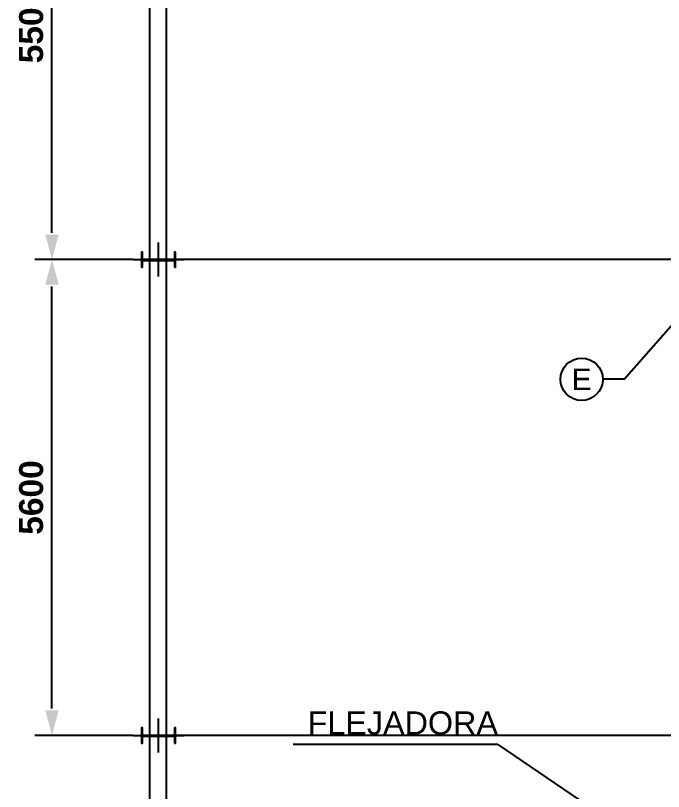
# Model space of a CAD drawing. Extents: x -115306 to 97263, y 46189 to 262006.
# Drawn here: x -37268 to -29638, y 109432 to 118566 of the extents above; entities that cross this region are included whole.
import ezdxf

# ---------------------------------------------------------------- set-up
doc = ezdxf.new("R2010")
doc.units = 0
doc.header["$LTSCALE"] = 508
doc.header["$PDMODE"] = 1
doc.header["$PDSIZE"] = -2
doc.layers.get('0').update_dxf_attribs({"linetype": 'CONTINUOUS'})
doc.layers.get('DEFPOINTS').update_dxf_attribs({"linetype": 'CONTINUOUS'})
doc.layers.add('CERCHAS', color=211, linetype='CONTINUOUS')
doc.layers.add('INSTALACION_NUEVA', color=7, linetype='CONTINUOUS')
doc.styles.add('ARIAL', font='arial.ttf')
doc.styles.add('ARIAL-B', font='arialbd.ttf')
doc.dimstyles.new('ISO', dxfattribs={"dimtxt": 282.222222, "dimasz": 317.5, "dimexe": 200, "dimexo": 0, "dimgap": 1, "dimtad": 1, "dimdec": 1, "dimzin": 15, "dimdsep": 46, "dimtxsty": 'ARIAL-B', "dimblk": 'VW_FILLEDARROW', "dimcen": 0, "dimadec": 0, "dimazin": 0, "dimtfac": 1, "dimtdec": 1, "dimtix": 1, "dimtmove": 0, "dimatfit": 0, "dimldrblk": 'VW_FILLEDARROW', "dimfxl": 1, "dimtolj": 1, "dimtzin": 15, "dimarcsym": 0})

# ---------------------------------------------------------------- blocks, each defined once
blk = doc.blocks.new('VW_FILLEDARROW')
at = {"color": 0}
blk.add_solid([(0, 0), (-0.93, -0.249), (-0.93, 0.249)], dxfattribs=at)
blk = doc.blocks.new('*D3635')
at = {"layer": 'DEFPOINTS', "color": 0, "linetype": 'Continuous'}
for p in [(-36838.3, 121192.4), (-35884.3, 121192.4), (-35884.3, 115692.4)]:
    blk.add_point(p, dxfattribs=at)
at = {"layer": 'INSTALACION_NUEVA', "color": 0, "linetype": 'Continuous', "lineweight": -2}
for p, q in [((-35884.3, 121192.4), (-37038.3, 121192.4)), ((-36838.3, 116009.9), (-36838.3, 120874.9)), ((-35884.3, 115692.4), (-37038.3, 115692.4))]:
    blk.add_line(p, q, dxfattribs=at)
at = {"layer": 'INSTALACION_NUEVA', "color": 0, "linetype": 'Continuous', "lineweight": -2, "xscale": 317.5, "yscale": 317.5, "zscale": 317.5}
for p, rotation in [((-36838.3, 121192.4), 90), ((-36838.3, 115692.4), 270)]:
    blk.add_blockref('VW_FILLEDARROW', p, dxfattribs=dict(at, rotation=rotation))
at = {"layer": 'INSTALACION_NUEVA', "color": 0, "linetype": 'Continuous', "insert": (-37082.4, 118442.4), "char_height": 282.22, "attachment_point": 5, "rotation": 90, "style": 'ARIAL-B'}
blk.add_mtext('\\A1;5500', dxfattribs=at)
blk = doc.blocks.new('*D3636')
at = {"layer": 'DEFPOINTS', "color": 0, "linetype": 'Continuous'}
for p in [(-36838.3, 115692.4), (-35884.3, 115692.4), (-35884.3, 110092.4)]:
    blk.add_point(p, dxfattribs=at)
at = {"layer": 'INSTALACION_NUEVA', "color": 0, "linetype": 'Continuous', "lineweight": -2}
for p, q in [((-35884.3, 115692.4), (-37038.3, 115692.4)), ((-36838.3, 110409.9), (-36838.3, 115374.9)), ((-35884.3, 110092.4), (-37038.3, 110092.4))]:
    blk.add_line(p, q, dxfattribs=at)
at = {"layer": 'INSTALACION_NUEVA', "color": 0, "linetype": 'Continuous', "lineweight": -2, "xscale": 317.5, "yscale": 317.5, "zscale": 317.5}
for p, rotation in [((-36838.3, 115692.4), 90), ((-36838.3, 110092.4), 270)]:
    blk.add_blockref('VW_FILLEDARROW', p, dxfattribs=dict(at, rotation=rotation))
at = {"layer": 'INSTALACION_NUEVA', "color": 0, "linetype": 'Continuous', "insert": (-37082.4, 112892.4), "char_height": 282.22, "attachment_point": 5, "rotation": 90, "style": 'ARIAL-B'}
blk.add_mtext('\\A1;5600', dxfattribs=at)
blk = doc.blocks.new('*U3251')
at = {"layer": 'INSTALACION_NUEVA', "color": 4, "linetype": 'Continuous'}
for p, q in [((-24953.4, 21741.3), (-24953.4, 22141.3)), ((-25253.4, 21941.3), (-24653.4, 21941.3))]:
    blk.add_line(p, q, dxfattribs=at)
blk = doc.blocks.new('*U3252')
at = {"layer": 'INSTALACION_NUEVA', "color": 1, "linetype": 'Continuous'}
blk.add_lwpolyline([(-24766.2, 21851.3), (-24753.4, 21851.3), (-24753.4, 21932.1), (-24753.4, 21941.3), (-24753.4, 22031.3), (-24766.2, 22031.3), (-24766.2, 21960.2), (-24766.5, 21956.5), (-24767.4, 21953), (-24769, 21949.7), (-24771.1, 21946.8), (-24773.6, 21944.5), (-24776.5, 21942.7), (-24779.7, 21941.7), (-24783, 21941.3), (-24953.4, 21941.3), (-25123.8, 21941.3), (-25127, 21941.7), (-25130.2, 21942.7), (-25133.1, 21944.5), (-25135.6, 21946.8), (-25137.7, 21949.7), (-25139.3, 21953), (-25140.2, 21956.5), (-25140.6, 21960.2), (-25140.6, 22031.3), (-25153.4, 22031.3), (-25153.4, 21941.3), (-25153.4, 21932.1), (-25153.4, 21851.3), (-25140.6, 21851.3), (-25140.6, 21913.2), (-25140.2, 21916.9), (-25139.3, 21920.5), (-25137.7, 21923.7), (-25135.6, 21926.6), (-25133.1, 21928.9), (-25130.2, 21930.7), (-25127, 21931.8), (-25123.8, 21932.1), (-24953.4, 21932.1), (-24783, 21932.1), (-24779.7, 21931.8), (-24776.5, 21930.7), (-24773.6, 21928.9), (-24771.1, 21926.6), (-24769, 21923.7), (-24767.4, 21920.5), (-24766.5, 21916.9), (-24766.2, 21913.2), (-24766.2, 21851.3)], close=True, dxfattribs=at)
at = {"layer": 'INSTALACION_NUEVA', "color": 4}
blk.add_blockref('*U3251', (0, 0), dxfattribs=at)
blk = doc.blocks.new('*U3249')
at = {"layer": 'INSTALACION_NUEVA', "color": 4, "linetype": 'Continuous'}
for p, q in [((-24953.4, 27341.3), (-24953.4, 27741.3)), ((-25253.4, 27541.3), (-24653.4, 27541.3))]:
    blk.add_line(p, q, dxfattribs=at)
blk = doc.blocks.new('*U3250')
at = {"layer": 'INSTALACION_NUEVA', "color": 1, "linetype": 'Continuous'}
blk.add_lwpolyline([(-24766.2, 27451.3), (-24753.4, 27451.3), (-24753.4, 27532.1), (-24753.4, 27541.3), (-24753.4, 27631.3), (-24766.2, 27631.3), (-24766.2, 27560.2), (-24766.5, 27556.5), (-24767.4, 27553), (-24769, 27549.7), (-24771.1, 27546.8), (-24773.6, 27544.5), (-24776.5, 27542.7), (-24779.7, 27541.7), (-24783, 27541.3), (-24953.4, 27541.3), (-25123.8, 27541.3), (-25127, 27541.7), (-25130.2, 27542.7), (-25133.1, 27544.5), (-25135.6, 27546.8), (-25137.7, 27549.7), (-25139.3, 27553), (-25140.2, 27556.5), (-25140.6, 27560.2), (-25140.6, 27631.3), (-25153.4, 27631.3), (-25153.4, 27541.3), (-25153.4, 27532.1), (-25153.4, 27451.3), (-25140.6, 27451.3), (-25140.6, 27513.2), (-25140.2, 27516.9), (-25139.3, 27520.5), (-25137.7, 27523.7), (-25135.6, 27526.6), (-25133.1, 27528.9), (-25130.2, 27530.7), (-25127, 27531.8), (-25123.8, 27532.1), (-24953.4, 27532.1), (-24783, 27532.1), (-24779.7, 27531.8), (-24776.5, 27530.7), (-24773.6, 27528.9), (-24771.1, 27526.6), (-24769, 27523.7), (-24767.4, 27520.5), (-24766.5, 27516.9), (-24766.2, 27513.2), (-24766.2, 27451.3)], close=True, dxfattribs=at)
at = {"layer": 'INSTALACION_NUEVA', "color": 4}
blk.add_blockref('*U3249', (0, 0), dxfattribs=at)

msp = doc.modelspace()

# ---------------------------------------------------------------- linework, layer by layer
at = {"layer": 'CERCHAS', "linetype": 'Continuous'}
for p, q in [((-14584.3, 115692.43), (-35584.3, 115692.42)), ((-14584.3, 110092.43), (-35584.3, 110092.42))]:
    msp.add_line(p, q, dxfattribs=at)
at = {"layer": 'INSTALACION_NUEVA', "color": 1, "linetype": 'Continuous'}
for p, q in [((-35691.32, 121089.67), (-35691.32, 88651.64)), ((-35489.19, 88428.55), (-35489.19, 121089.67))]:
    msp.add_line(p, q, dxfattribs=at)
at = {"layer": 'INSTALACION_NUEVA', "color": 4, "linetype": 'Continuous'}
for p, q in [((-30101.97, 114284.06), (-28533.72, 116072.3)), ((-30101.97, 114284.06), (-30351.97, 114284.06)), ((-31588.05, 109983.31), (-33998.05, 109983.31)), ((-31588.05, 109983.31), (-29938.73, 108865.17))]:
    msp.add_line(p, q, dxfattribs=at)
msp.add_circle((-30601.97, 114284.06), 250, dxfattribs=at)

# ---------------------------------------------------------------- block references
at = {"layer": 'INSTALACION_NUEVA', "color": 4}
for name in ['*U3250', '*U3252']:
    msp.add_blockref(name, (-10630.95, 88151.12), dxfattribs=at)

# ---------------------------------------------------------------- texts
at = {"layer": 'INSTALACION_NUEVA', "color": 4, "style": 'ARIAL'}
for s, insert, char_height, attachment_point in [('E', (-30601.97, 114284.06), 254, 5), ('FLEJADORA', (-33828.97, 110375.03), 272.502, 1)]:
    msp.add_mtext(s, dxfattribs=dict(at, insert=insert, char_height=char_height, attachment_point=attachment_point))

# ---------------------------------------------------------------- dimensions: what is measured, and where the dimension line sits
at = {"layer": 'INSTALACION_NUEVA', "color": 4, "linetype": 'Continuous'}
for base, p1, p2, picture, middle in [((-36838.34, 121192.43), (-35884.3, 115692.42), (-35884.34, 121192.43), '*D3635', (-37082.43, 118442.43)), ((-36838.3, 115692.42), (-35884.3, 110092.42), (-35884.3, 115692.42), '*D3636', (-37082.4, 112892.42))]:
    dim = msp.add_linear_dim(base=base, p1=p1, p2=p2, angle=90, dimstyle='ISO', override={"dimgap": 100, "dimpost": '<>', "dimtxsty": 'ARIAL-B'}, dxfattribs=at)
    dim.commit()
    dim.dimension.update_dxf_attribs({"geometry": picture, "text_midpoint": middle})

doc.saveas('drawing.dxf')
